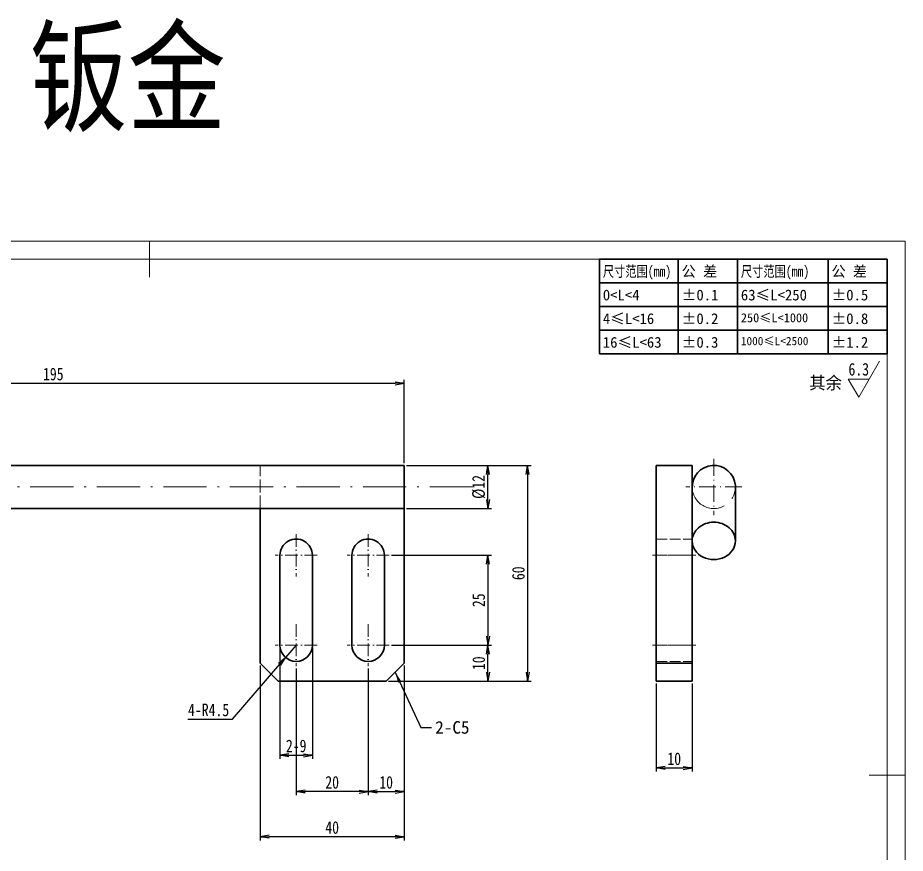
# Model space of a CAD drawing. Header units: millimetres. Extents: x -15766 to 80009, y -9701 to 15159.
# Drawn here: x -8303.1 to -8056.4, y 11260.9 to 11493.2 of the extents above; entities that cross this region are included whole.
import ezdxf
from ezdxf.enums import TextEntityAlignment as Align

# ---------------------------------------------------------------- set-up
doc = ezdxf.new("R2010")
doc.units = ezdxf.units.MM
for name, pattern in [('CENTER-HOKUTO_1', [16, 13, -1, 1, -1]), ('DASHDOT', [18.5, 12, -3, 0.5, -3]), ('DASHED', [15, 12, -3]), ('HIDDEN-HOKUTO_1', [2, 1, -1])]:
    doc.linetypes.add(name, pattern=pattern)
doc.layers.get('DEFPOINTS').update_dxf_attribs({"lineweight": 18})
for name, color, linetype, lineweight in [('AM_7', 2, 'CENTER-HOKUTO_1', 18), ('AM_HID', 1, 'HIDDEN-HOKUTO_1', 18), ('AM_VIS', 7, 'Continuous', 18), ('CDRAFT0', 7, 'Continuous', 18), ('DIM', 253, 'Continuous', 20), ('title_frame', 7, 'Continuous', 18), ('word_dim', 9, 'Continuous', 18), ('尺寸线层', 3, 'Continuous', 18), ('粗实线层', 7, 'Continuous', 35), ('粗实线层_1', 7, 'Continuous', 15)]:
    doc.layers.add(name, color=color, linetype=linetype, lineweight=lineweight)
doc.styles.add('DIM', font='', dxfattribs={"width": 0.8})
doc.styles.get('DIM').set_extended_font_data('NSimSun')
doc.dimstyles.new('1-1', dxfattribs={"dimtxt": 3.5, "dimasz": 3, "dimexe": 1, "dimexo": 0, "dimgap": 1, "dimtad": 1, "dimdsep": 46, "dimtxsty": 'DIM', "dimblk": '_CAXARROW', "dimcen": 0, "dimdle": 6, "dimclrd": 256, "dimclre": 256, "dimclrt": 3, "dimazin": 2, "dimtfac": 0.707107, "dimtmove": 0, "dimatfit": 3, "dimfxl": 0, "dimfrac": 2, "dimtolj": 1, "dimarcsym": 0})
doc.dimstyles.new('1-1$0', dxfattribs={"dimtxt": 3.5, "dimasz": 2.5, "dimexe": 1, "dimexo": 0.625, "dimgap": 0.8, "dimtad": 1, "dimdsep": 46, "dimtxsty": 'DIM', "dimblk": 'OPEN', "dimcen": 0, "dimdle": 5, "dimclrd": 256, "dimclre": 256, "dimclrt": 3, "dimazin": 3, "dimtfac": 0.5, "dimtmove": 0, "dimatfit": 3, "dimldrblk": 'OPEN', "dimfxl": 0, "dimtolj": 1, "dimarcsym": 0})
doc.dimstyles.new('1-1$4', dxfattribs={"dimtxt": 3.5, "dimasz": 2.5, "dimexe": 1, "dimexo": 0.625, "dimgap": 0.8, "dimtad": 1, "dimtih": 1, "dimtoh": 1, "dimzin": 12, "dimdsep": 46, "dimtxsty": 'DIM', "dimblk": 'OPEN', "dimcen": 0, "dimdle": 5, "dimclrd": 256, "dimclre": 256, "dimclrt": 3, "dimazin": 3, "dimtfac": 0.5, "dimtmove": 0, "dimatfit": 3, "dimldrblk": 'OPEN', "dimfxl": 0, "dimtolj": 1, "dimarcsym": 0})

# ---------------------------------------------------------------- blocks, each defined once
blk = doc.blocks.new('*X3')
at = {"layer": 'CDRAFT0'}
for p, q in [((420, 297), (0, 297)), ((420, 0), (420, 297))]:
    blk.add_line(p, q, dxfattribs=at)
at = {"layer": '粗实线层_1'}
for p, q in [((210, 297), (210, 287)), ((415, 292), (25, 292)), ((415, 5), (415, 292)), ((420, 148.5), (410, 148.5))]:
    blk.add_line(p, q, dxfattribs=at)
blk = doc.blocks.new('自由公差_1')
at = {"layer": '粗实线层'}
for p, q in [((-80, 0), (0, 0)), ((-80, 0), (-80, -26.3)), ((-58.08, 0), (-58.08, -26.3)), ((-41.64, 0), (-41.64, -26.3)), ((-16.44, 0), (-16.44, -26.3)), ((0, 0), (0, -26.3)), ((-80, -6.58), (0, -6.58)), ((-80, -13.15), (0, -13.15)), ((-80, -19.73), (0, -19.73)), ((-80, -26.3), (0, -26.3))]:
    blk.add_line(p, q, dxfattribs=at)
at = {"layer": '尺寸线层', "linetype": 'Continuous', "attachment_point": 1, "line_spacing_factor": 0.9}
for s, insert, char_height, width in [('{\\W0.8;尺寸范围(mm)}', (-79.04, -1.92), 3, 22.6032), ('公 差', (-57.12, -1.92), 3, 22.6032), ('{\\W0.8;尺寸范围(mm)}', (-40.68, -1.92), 3, 22.6032), ('公 差', (-15.48, -1.92), 3, 22.6032), ('0<L<4', (-79.04, -8.49), 3, 22.6032), ('%%P0.1', (-57.12, -8.49), 3, 12.7119), ('63≤L<250', (-40.68, -8.49), 3, 22.6032), ('%%P0.5', (-15.48, -8.49), 3, 12.5771), ('%%P0.2', (-57.12, -15.07), 3, 12.4769), ('%%P0.8', (-15.48, -15.07), 3, 13.0759), ('4≤L<16', (-79.04, -15.07), 3, 22.6032), ('250≤L<1000', (-40.68, -15.07), 2.5, 22.6032), ('16≤L<63', (-79.04, -21.64), 3, 22.6032), ('%%P0.3', (-57.12, -21.64), 3, 12.7119), ('1000≤L<2500', (-40.68, -21.64), 2.3, 22.6032), ('%%P1.2', (-15.48, -21.64), 3, 12.8764)]:
    blk.add_mtext(s, dxfattribs=dict(at, insert=insert, char_height=char_height, width=width))
blk = doc.blocks.new('_OPEN')
at = {"color": 0, "linetype": 'ByBlock', "lineweight": -2}
for p, q in [((-1, 0.166667), (0, 0)), ((-1, -0.166667), (0, 0)), ((0, 0), (-1, 0))]:
    blk.add_line(p, q, dxfattribs=at)
blk = doc.blocks.new('*D462')
at = {"layer": 'DEFPOINTS', "color": 0, "transparency": 16777216}
for p in [(-8195.68, 11391.57), (-8195.68, 11368.76), (-8390.68, 11362.76)]:
    blk.add_point(p, dxfattribs=at)
at = {"layer": 'DIM', "linetype": 'Continuous', "lineweight": -2, "transparency": 16777216}
for p, q in [((-8390.68, 11363.38), (-8390.68, 11392.57)), ((-8195.68, 11369.38), (-8195.68, 11392.57)), ((-8388.18, 11391.57), (-8198.18, 11391.57))]:
    blk.add_line(p, q, dxfattribs=at)
at = {"layer": 'DIM', "lineweight": -2, "transparency": 16777216, "xscale": 2.5, "yscale": 2.5, "zscale": 2.5, "rotation": 180}
blk.add_blockref('_OPEN', (-8390.68, 11391.57), dxfattribs=at)
at = {"layer": 'DIM', "lineweight": -2, "transparency": 16777216, "xscale": 2.5, "yscale": 2.5, "zscale": 2.5}
blk.add_blockref('_OPEN', (-8195.68, 11391.57), dxfattribs=at)
at = {"layer": 'DIM', "color": 3, "transparency": 16777216, "insert": (-8293.18, 11394.12), "char_height": 3.5, "attachment_point": 5, "style": 'DIM'}
blk.add_mtext('\\A1;195', dxfattribs=at)
blk = doc.blocks.new('_CAXARROW')
blk.add_hatch(color=0).paths.add_polyline_path([(0, 0), (-1, 0.125), (-1, -0.125)], flags=0)
blk = doc.blocks.new('*D463')
at = {"layer": 'DEFPOINTS', "color": 0, "transparency": 16777216}
for p in [(-8386.51, 11365.16), (-8408.66, 11362.76), (-8176.58, 11362.76), (-8424.31, 11343.34), (-8396.88, 11327.56)]:
    blk.add_point(p, dxfattribs=at)
at = {"layer": 'DIM', "linetype": 'Continuous', "lineweight": -2, "transparency": 16777216}
blk.add_arc((-8390.68, 11362.76), 35.74, 214.8108, 355.1893, dxfattribs=at)
at = {"layer": 'DIM', "lineweight": -2, "transparency": 16777216, "xscale": 3, "yscale": 3, "zscale": 3}
for p, rotation in [((-8354.94, 11362.76), 87.59464701243913), ((-8421.63, 11344.89), 122.4054799763591)]:
    blk.add_blockref('_CAXARROW', p, dxfattribs=dict(at, rotation=rotation))
at = {"layer": 'DIM', "color": 3, "transparency": 16777216, "insert": (-8382.14, 11330.89), "char_height": 3.5, "attachment_point": 5, "rotation": 15.0001, "style": 'DIM'}
blk.add_mtext('\\A1;150°', dxfattribs=at)
blk = doc.blocks.new('*D465')
at = {"layer": 'DEFPOINTS', "color": 0, "transparency": 16777216}
for p in [(-8195.68, 11368.76), (-8200.68, 11308.76), (-8161.37, 11308.76)]:
    blk.add_point(p, dxfattribs=at)
at = {"layer": 'DIM', "linetype": 'Continuous', "lineweight": -2, "transparency": 16777216}
for p, q in [((-8195.05, 11368.76), (-8160.37, 11368.76)), ((-8161.37, 11366.26), (-8161.37, 11311.26)), ((-8200.05, 11308.76), (-8160.37, 11308.76))]:
    blk.add_line(p, q, dxfattribs=at)
at = {"layer": 'DIM', "lineweight": -2, "transparency": 16777216, "xscale": 2.5, "yscale": 2.5, "zscale": 2.5}
for p, rotation in [((-8161.37, 11368.76), 90), ((-8161.37, 11308.76), 270)]:
    blk.add_blockref('_OPEN', p, dxfattribs=dict(at, rotation=rotation))
at = {"layer": 'DIM', "color": 3, "transparency": 16777216, "insert": (-8163.92, 11338.76), "char_height": 3.5, "attachment_point": 5, "rotation": 90, "style": 'DIM'}
blk.add_mtext('\\A1;60', dxfattribs=at)
blk = doc.blocks.new('*D466')
at = {"layer": 'DEFPOINTS', "color": 0, "transparency": 16777216}
for p in [(-8199.83, 11343.76), (-8199.83, 11318.76), (-8172.39, 11318.76)]:
    blk.add_point(p, dxfattribs=at)
at = {"layer": 'DIM', "linetype": 'Continuous', "lineweight": -2, "transparency": 16777216}
for p, q in [((-8199.2, 11343.76), (-8171.39, 11343.76)), ((-8172.39, 11341.26), (-8172.39, 11321.26)), ((-8199.2, 11318.76), (-8171.39, 11318.76))]:
    blk.add_line(p, q, dxfattribs=at)
at = {"layer": 'DIM', "lineweight": -2, "transparency": 16777216, "xscale": 2.5, "yscale": 2.5, "zscale": 2.5}
for p, rotation in [((-8172.39, 11343.76), 90), ((-8172.39, 11318.76), 270)]:
    blk.add_blockref('_OPEN', p, dxfattribs=dict(at, rotation=rotation))
at = {"layer": 'DIM', "color": 3, "transparency": 16777216, "insert": (-8174.94, 11331.26), "char_height": 3.5, "attachment_point": 5, "rotation": 90, "style": 'DIM'}
blk.add_mtext('\\A1;25', dxfattribs=at)
blk = doc.blocks.new('*D467')
at = {"layer": 'DEFPOINTS', "color": 0, "transparency": 16777216}
for p in [(-8235.68, 11313.76), (-8195.68, 11313.76), (-8235.68, 11265.52)]:
    blk.add_point(p, dxfattribs=at)
at = {"layer": 'DIM', "linetype": 'Continuous', "lineweight": -2, "transparency": 16777216}
for p, q in [((-8235.68, 11313.13), (-8235.68, 11264.52)), ((-8195.68, 11313.13), (-8195.68, 11264.52)), ((-8198.18, 11265.52), (-8233.18, 11265.52))]:
    blk.add_line(p, q, dxfattribs=at)
at = {"layer": 'DIM', "lineweight": -2, "transparency": 16777216, "xscale": 2.5, "yscale": 2.5, "zscale": 2.5, "rotation": 180}
blk.add_blockref('_OPEN', (-8235.68, 11265.52), dxfattribs=at)
at = {"layer": 'DIM', "lineweight": -2, "transparency": 16777216, "xscale": 2.5, "yscale": 2.5, "zscale": 2.5}
blk.add_blockref('_OPEN', (-8195.68, 11265.52), dxfattribs=at)
at = {"layer": 'DIM', "color": 3, "transparency": 16777216, "insert": (-8215.68, 11268.07), "char_height": 3.5, "attachment_point": 5, "style": 'DIM'}
blk.add_mtext('\\A1;40', dxfattribs=at)
blk = doc.blocks.new('*D468')
at = {"layer": 'DEFPOINTS', "color": 0, "transparency": 16777216}
for p in [(-8195.68, 11313.76), (-8205.68, 11312.91), (-8195.68, 11278.07)]:
    blk.add_point(p, dxfattribs=at)
at = {"layer": 'DIM', "linetype": 'Continuous', "lineweight": -2, "transparency": 16777216}
for p, q in [((-8205.68, 11312.28), (-8205.68, 11277.07)), ((-8195.68, 11313.13), (-8195.68, 11277.07)), ((-8203.18, 11278.07), (-8198.18, 11278.07))]:
    blk.add_line(p, q, dxfattribs=at)
at = {"layer": 'DIM', "lineweight": -2, "transparency": 16777216, "xscale": 2.5, "yscale": 2.5, "zscale": 2.5, "rotation": 180}
blk.add_blockref('_OPEN', (-8205.68, 11278.07), dxfattribs=at)
at = {"layer": 'DIM', "lineweight": -2, "transparency": 16777216, "xscale": 2.5, "yscale": 2.5, "zscale": 2.5}
blk.add_blockref('_OPEN', (-8195.68, 11278.07), dxfattribs=at)
at = {"layer": 'DIM', "color": 3, "transparency": 16777216, "insert": (-8200.68, 11280.62), "char_height": 3.5, "attachment_point": 5, "style": 'DIM'}
blk.add_mtext('\\A1;10', dxfattribs=at)
blk = doc.blocks.new('*D469')
at = {"layer": 'DEFPOINTS', "color": 0, "transparency": 16777216}
for p in [(-8225.68, 11312.91), (-8205.68, 11312.91), (-8225.68, 11278.07)]:
    blk.add_point(p, dxfattribs=at)
at = {"layer": 'DIM', "linetype": 'Continuous', "lineweight": -2, "transparency": 16777216}
for p, q in [((-8225.68, 11312.28), (-8225.68, 11277.07)), ((-8205.68, 11312.28), (-8205.68, 11277.07)), ((-8208.18, 11278.07), (-8223.18, 11278.07))]:
    blk.add_line(p, q, dxfattribs=at)
at = {"layer": 'DIM', "lineweight": -2, "transparency": 16777216, "xscale": 2.5, "yscale": 2.5, "zscale": 2.5, "rotation": 180}
blk.add_blockref('_OPEN', (-8225.68, 11278.07), dxfattribs=at)
at = {"layer": 'DIM', "lineweight": -2, "transparency": 16777216, "xscale": 2.5, "yscale": 2.5, "zscale": 2.5}
blk.add_blockref('_OPEN', (-8205.68, 11278.07), dxfattribs=at)
at = {"layer": 'DIM', "color": 3, "transparency": 16777216, "insert": (-8215.68, 11280.62), "char_height": 3.5, "attachment_point": 5, "style": 'DIM'}
blk.add_mtext('\\A1;20', dxfattribs=at)
blk = doc.blocks.new('*D470')
at = {"layer": 'DEFPOINTS', "color": 0, "transparency": 16777216}
for p in [(-8225.68, 11318.76), (-8228.62, 11315.35)]:
    blk.add_point(p, dxfattribs=at)
at = {"layer": 'DIM', "linetype": 'Continuous', "lineweight": -2, "transparency": 16777216}
for p, q in [((-8225.68, 11318.76), (-8228.62, 11315.35)), ((-8243.4, 11298.21), (-8230.25, 11313.46)), ((-8255.79, 11298.21), (-8243.4, 11298.21))]:
    blk.add_line(p, q, dxfattribs=at)
at = {"layer": 'DIM', "lineweight": -2, "transparency": 16777216, "xscale": 2.5, "yscale": 2.5, "zscale": 2.5, "rotation": 49.2223720247407}
blk.add_blockref('_OPEN', (-8228.62, 11315.35), dxfattribs=at)
at = {"layer": 'DIM', "color": 3, "transparency": 16777216, "insert": (-8250.01, 11300.76), "char_height": 3.5, "attachment_point": 5, "style": 'DIM'}
blk.add_mtext('\\A1;4-R4.5', dxfattribs=at)
blk = doc.blocks.new('*D471')
at = {"layer": 'DEFPOINTS', "color": 0, "transparency": 16777216}
for p in [(-8230.18, 11318.76), (-8221.18, 11318.76), (-8221.18, 11288.19)]:
    blk.add_point(p, dxfattribs=at)
at = {"layer": 'DIM', "linetype": 'Continuous', "lineweight": -2, "transparency": 16777216}
for p, q in [((-8230.18, 11318.13), (-8230.18, 11287.19)), ((-8221.18, 11318.13), (-8221.18, 11287.19)), ((-8227.68, 11288.19), (-8223.68, 11288.19))]:
    blk.add_line(p, q, dxfattribs=at)
at = {"layer": 'DIM', "lineweight": -2, "transparency": 16777216, "xscale": 2.5, "yscale": 2.5, "zscale": 2.5, "rotation": 180}
blk.add_blockref('_OPEN', (-8230.18, 11288.19), dxfattribs=at)
at = {"layer": 'DIM', "lineweight": -2, "transparency": 16777216, "xscale": 2.5, "yscale": 2.5, "zscale": 2.5}
blk.add_blockref('_OPEN', (-8221.18, 11288.19), dxfattribs=at)
at = {"layer": 'DIM', "color": 3, "transparency": 16777216, "insert": (-8225.68, 11290.74), "char_height": 3.5, "attachment_point": 5, "style": 'DIM'}
blk.add_mtext('\\A1;2-9', dxfattribs=at)
blk = doc.blocks.new('*D472')
at = {"layer": 'DEFPOINTS', "color": 0, "transparency": 16777216}
for p in [(-8125.62, 11308.76), (-8115.62, 11308.76), (-8115.62, 11284.63)]:
    blk.add_point(p, dxfattribs=at)
at = {"layer": 'DIM', "linetype": 'Continuous', "lineweight": -2, "transparency": 16777216}
for p, q in [((-8125.62, 11308.13), (-8125.62, 11283.63)), ((-8115.62, 11308.13), (-8115.62, 11283.63)), ((-8123.12, 11284.63), (-8118.12, 11284.63))]:
    blk.add_line(p, q, dxfattribs=at)
at = {"layer": 'DIM', "lineweight": -2, "transparency": 16777216, "xscale": 2.5, "yscale": 2.5, "zscale": 2.5, "rotation": 180}
blk.add_blockref('_OPEN', (-8125.62, 11284.63), dxfattribs=at)
at = {"layer": 'DIM', "lineweight": -2, "transparency": 16777216, "xscale": 2.5, "yscale": 2.5, "zscale": 2.5}
blk.add_blockref('_OPEN', (-8115.62, 11284.63), dxfattribs=at)
at = {"layer": 'DIM', "color": 3, "transparency": 16777216, "insert": (-8120.62, 11287.18), "char_height": 3.5, "attachment_point": 5, "style": 'DIM'}
blk.add_mtext('\\A1;10', dxfattribs=at)
blk = doc.blocks.new('*D444')
at = {"layer": 'DEFPOINTS', "color": 0, "transparency": 16777216}
for p in [(-8199.83, 11318.76), (-8172.39, 11318.76), (-8200.68, 11308.76)]:
    blk.add_point(p, dxfattribs=at)
at = {"layer": 'DIM', "linetype": 'Continuous', "lineweight": -2, "transparency": 16777216}
for p, q in [((-8199.2, 11318.76), (-8171.39, 11318.76)), ((-8172.39, 11311.26), (-8172.39, 11316.26)), ((-8200.05, 11308.76), (-8171.39, 11308.76))]:
    blk.add_line(p, q, dxfattribs=at)
at = {"layer": 'DIM', "lineweight": -2, "transparency": 16777216, "xscale": 2.5, "yscale": 2.5, "zscale": 2.5}
for p, rotation in [((-8172.39, 11318.76), 90), ((-8172.39, 11308.76), 270)]:
    blk.add_blockref('_OPEN', p, dxfattribs=dict(at, rotation=rotation))
at = {"layer": 'DIM', "color": 3, "transparency": 16777216, "insert": (-8174.94, 11313.76), "char_height": 3.5, "attachment_point": 5, "rotation": 90, "style": 'DIM'}
blk.add_mtext('\\A1;10', dxfattribs=at)
blk = doc.blocks.new('*D445')
at = {"layer": 'DEFPOINTS', "color": 0, "transparency": 16777216}
for p in [(-8195.68, 11368.76), (-8172.39, 11368.76), (-8195.68, 11356.76)]:
    blk.add_point(p, dxfattribs=at)
at = {"layer": 'DIM', "linetype": 'Continuous', "lineweight": -2, "transparency": 16777216}
for p, q in [((-8195.05, 11368.76), (-8171.39, 11368.76)), ((-8172.39, 11359.26), (-8172.39, 11366.26)), ((-8195.05, 11356.76), (-8171.39, 11356.76))]:
    blk.add_line(p, q, dxfattribs=at)
at = {"layer": 'DIM', "lineweight": -2, "transparency": 16777216, "xscale": 2.5, "yscale": 2.5, "zscale": 2.5}
for p, rotation in [((-8172.39, 11368.76), 90), ((-8172.39, 11356.76), 270)]:
    blk.add_blockref('_OPEN', p, dxfattribs=dict(at, rotation=rotation))
at = {"layer": 'DIM', "color": 3, "transparency": 16777216, "insert": (-8174.94, 11362.76), "char_height": 3.5, "attachment_point": 5, "rotation": 90, "style": 'DIM'}
blk.add_mtext('\\A1;%%c12', dxfattribs=at)

msp = doc.modelspace()

# ---------------------------------------------------------------- linework, layer by layer
at = {"layer": 'AM_7', "linetype": 'DASHDOT', "lineweight": 13, "ltscale": 0.389999}
msp.add_line((-8109.62271, 11370.55711), (-8109.62271, 11354.95713), dxfattribs=at)
at = {"layer": 'AM_7', "linetype": 'DASHDOT', "lineweight": 13}
msp.add_line((-8176.57974, 11362.75706), (-8408.66021, 11362.75712), dxfattribs=at)
at = {"layer": 'AM_7', "linetype": 'DASHDOT', "lineweight": 13, "ltscale": 0.38999}
msp.add_line((-8101.8229, 11362.75712), (-8117.42251, 11362.75712), dxfattribs=at)
at = {"layer": 'AM_7', "linetype": 'DASHDOT', "lineweight": 13, "ltscale": 0.292499}
for p, q in [((-8225.67739, 11349.60704), (-8225.67739, 11337.90708)), ((-8205.67739, 11349.60704), (-8205.67739, 11337.90708))]:
    msp.add_line(p, q, dxfattribs=at)
at = {"layer": 'AM_7', "linetype": 'DASHDOT', "lineweight": 13, "ltscale": 0.29248}
for p, q in [((-8219.82779, 11343.75706), (-8231.527, 11343.75706)), ((-8199.82779, 11343.75706), (-8211.527, 11343.75706)), ((-8219.82779, 11318.75706), (-8231.527, 11318.75706)), ((-8199.82779, 11318.75706), (-8211.527, 11318.75706))]:
    msp.add_line(p, q, dxfattribs=at)
at = {"layer": 'AM_7', "linetype": 'DASHDOT', "lineweight": 13, "ltscale": 0.3}
for p, q in [((-8126.62271, 11343.75706), (-8114.62271, 11343.75706)), ((-8126.62271, 11318.75706), (-8114.62271, 11318.75706))]:
    msp.add_line(p, q, dxfattribs=at)
at = {"layer": 'AM_7', "linetype": 'DASHDOT', "lineweight": 13, "ltscale": 0.2925}
for p, q in [((-8225.67739, 11324.60704), (-8225.67739, 11312.90705)), ((-8205.67739, 11324.60704), (-8205.67739, 11312.90705))]:
    msp.add_line(p, q, dxfattribs=at)
at = {"layer": 'AM_HID', "linetype": 'DASHED', "lineweight": 13, "ltscale": 0.3}
msp.add_line((-8235.67739, 11356.75706), (-8235.67739, 11368.75706), dxfattribs=at)
at = {"layer": 'AM_HID', "linetype": 'DASHED', "lineweight": 13, "ltscale": 0.001682}
msp.add_line((-8115.62271, 11362.72355), (-8115.62271, 11362.79081), dxfattribs=at)
at = {"layer": 'AM_HID', "linetype": 'DASHED', "lineweight": 13, "ltscale": 0.374599}
msp.add_line((-8115.62271, 11347.72648), (-8115.62271, 11362.71043), dxfattribs=at)
at = {"layer": 'AM_HID', "linetype": 'DASHED', "lineweight": 13, "ltscale": 0.25}
for p, q in [((-8125.62271, 11348.25706), (-8115.62271, 11348.25706)), ((-8125.62271, 11348.25706), (-8115.62271, 11348.25706)), ((-8115.62271, 11343.75706), (-8125.62271, 11343.75706)), ((-8125.62271, 11343.75706), (-8115.62271, 11343.75706)), ((-8125.62271, 11343.75706), (-8115.62271, 11343.75706)), ((-8125.62271, 11343.75706), (-8115.62271, 11343.75706)), ((-8115.62271, 11318.75706), (-8125.62271, 11318.75706)), ((-8125.62271, 11318.75706), (-8115.62271, 11318.75706)), ((-8125.62271, 11318.75706), (-8115.62271, 11318.75706)), ((-8125.62271, 11318.75706), (-8115.62271, 11318.75706)), ((-8125.62271, 11314.25706), (-8115.62271, 11314.25706)), ((-8125.62271, 11314.25706), (-8115.62271, 11314.25706)), ((-8115.62271, 11313.75706), (-8125.62271, 11313.75706))]:
    msp.add_line(p, q, dxfattribs=at)
at = {"layer": 'AM_HID', "linetype": 'DASHED', "lineweight": 13}
for centre, radius, start, end in [((-8109.59243, 11362.75981), 6.03037, 179.933356, 183.9190209), ((-8109.62271, 11362.75712), 6, 183.9130377, 3.9130436)]:
    msp.add_arc(centre, radius, start, end, dxfattribs=at)
at = {"layer": 'AM_VIS', "lineweight": 35}
for p, q in [((-8195.67739, 11368.75706), (-8386.65786, 11368.75712)), ((-8195.67739, 11368.75706), (-8235.67739, 11368.75706)), ((-8195.67739, 11368.75706), (-8195.67739, 11313.75706)), ((-8125.62271, 11313.75706), (-8125.62271, 11368.75706)), ((-8195.67739, 11356.75706), (-8386.65786, 11356.75712)), ((-8235.67739, 11313.75706), (-8235.67739, 11356.75706)), ((-8115.62271, 11313.75706), (-8115.62271, 11347.72648)), ((-8230.17739, 11318.75706), (-8230.17739, 11343.75706)), ((-8221.17739, 11343.75706), (-8221.17739, 11318.75706)), ((-8210.17739, 11318.75706), (-8210.17739, 11343.75706)), ((-8201.17739, 11343.75706), (-8201.17739, 11318.75706)), ((-8230.67739, 11308.75706), (-8200.67739, 11308.75706))]:
    msp.add_line(p, q, dxfattribs=at)
at = {"layer": 'AM_VIS', "lineweight": 35, "ltscale": 0.3}
msp.add_line((-8195.67739, 11356.75706), (-8195.67739, 11368.75706), dxfattribs=at)
at = {"layer": 'AM_VIS', "lineweight": 35, "ltscale": 0.25}
for p, q in [((-8115.62271, 11368.75706), (-8125.62271, 11368.75706)), ((-8115.62271, 11313.75706), (-8125.62271, 11313.75706)), ((-8115.62271, 11308.75706), (-8125.62271, 11308.75706))]:
    msp.add_line(p, q, dxfattribs=at)
at = {"layer": 'AM_VIS', "lineweight": 35, "ltscale": 0.149156}
msp.add_line((-8115.62271, 11362.79081), (-8115.62271, 11368.75706), dxfattribs=at)
at = {"layer": 'AM_VIS', "lineweight": 35, "ltscale": 0.050484}
msp.add_line((-8115.62271, 11362.76683), (-8115.62271, 11360.74748), dxfattribs=at)
at = {"layer": 'AM_VIS', "lineweight": 35, "ltscale": 0.000328064}
msp.add_line((-8115.62271, 11362.71043), (-8115.62271, 11362.72355), dxfattribs=at)
at = {"layer": 'AM_VIS', "lineweight": 35, "ltscale": 0.324759}
for p, q in [((-8115.62271, 11360.74748), (-8115.62271, 11347.75712)), ((-8103.62271, 11360.74748), (-8103.62271, 11347.75712))]:
    msp.add_line(p, q, dxfattribs=at)
at = {"layer": 'AM_VIS', "lineweight": 35, "ltscale": 0.176777}
for p, q in [((-8230.67739, 11308.75706), (-8235.67739, 11313.75706)), ((-8200.67739, 11308.75706), (-8195.67739, 11313.75706))]:
    msp.add_line(p, q, dxfattribs=at)
at = {"layer": 'AM_VIS', "lineweight": 35, "ltscale": 0.125}
for p, q in [((-8125.62271, 11308.75706), (-8125.62271, 11313.75706)), ((-8115.62271, 11308.75706), (-8115.62271, 11313.75706))]:
    msp.add_line(p, q, dxfattribs=at)
at = {"layer": 'AM_VIS', "lineweight": 35}
msp.add_lwpolyline([(-8103.63638, 11363.16654), (-8103.62271, 11362.18052), (-8103.62271, 11360.74748)], dxfattribs=at)
for centre, radius, start, end in [((-8109.62271, 11362.75712), 6, 3.9130436, 183.9130377), ((-8225.67739, 11343.75706), 4.5, 0, 180.000005), ((-8205.67739, 11343.75706), 4.5, 0, 180.000005), ((-8225.67739, 11318.75706), 4.5, 180.000005, 0), ((-8205.67739, 11318.75706), 4.5, 180.000005, 0)]:
    msp.add_arc(centre, radius, start, end, dxfattribs=at)
for start_param, end_param in [(1.5707961, 3.141592427), (6.28318508, 7.853981407), (3.141592427, 6.283185081)]:
    msp.add_ellipse((-8109.62271, 11347.75712), major_axis=(6, 0), ratio=0.866025559, start_param=start_param, end_param=end_param, dxfattribs=at)
at = {"layer": 'DIM'}
for p, q in [((-8069.36315, 11387.67681), (-8063.58965, 11397.67681)), ((-8066.4764, 11392.67681), (-8072.2499, 11392.67681)), ((-8072.2499, 11392.67681), (-8069.36315, 11387.67681))]:
    msp.add_line(p, q, dxfattribs=at)

# ---------------------------------------------------------------- block references
at = {"layer": 'title_frame'}
for name, p in [('*X3', (-8476.41827, 11134.10436)), ('自由公差_1', (-8061.41827, 11426.10436))]:
    msp.add_blockref(name, p, dxfattribs=at)

# ---------------------------------------------------------------- texts
at = {"layer": 'DIM', "insert": (-8299.78202, 11489.23279), "char_height": 25, "width": 104.980501, "attachment_point": 1, "style": 'DIM'}
msp.add_mtext('{\\C3;钣金}', dxfattribs=at)
at = {"layer": 'DIM', "color": 3, "insert": (-8187.03834, 11297.66634), "char_height": 3.5, "attachment_point": 1}
msp.add_mtext('\\A1;2-C5', dxfattribs=at)
at = {"layer": 'DIM', "color": 2, "style": 'DIM', "width": 0.8}
msp.add_attdef('6.3', text='0.0', height=3.5, dxfattribs=at).set_placement((-8066.4764, 11392.67681), align=Align.BOTTOM_RIGHT)
at = {"layer": 'word_dim', "linetype": 'Continuous', "insert": (-8083.10311, 11393.44267), "char_height": 3.5, "width": 10.860604, "attachment_point": 1}
msp.add_mtext('{\\C3;其余}', dxfattribs=at)

# ---------------------------------------------------------------- dimensions: what is measured, and where the dimension line sits
at = {"layer": 'DIM'}
for base, p1, p2, picture, middle in [((-8195.67739, 11391.57122), (-8390.67766, 11362.75712), (-8195.67739, 11368.75706), '*D462', (-8293.17753, 11394.12122)), ((-8235.67739, 11265.52077), (-8195.67739, 11313.75706), (-8235.67739, 11313.75706), '*D467', (-8215.67739, 11268.07077)), ((-8195.67739, 11278.07046), (-8205.67739, 11312.90705), (-8195.67739, 11313.75706), '*D468', (-8200.67739, 11280.62046)), ((-8225.67739, 11278.07046), (-8205.67739, 11312.90705), (-8225.67739, 11312.90705), '*D469', (-8215.67739, 11280.62046)), ((-8115.62271, 11284.63209), (-8125.62271, 11308.75706), (-8115.62271, 11308.75706), '*D472', (-8120.62271, 11287.18209))]:
    dim = msp.add_linear_dim(base=base, p1=p1, p2=p2, dimstyle='1-1$0', dxfattribs=at)
    dim.commit()
    dim.dimension.update_dxf_attribs({"geometry": picture, "text_midpoint": middle})
for base, p1, p2, picture, middle in [((-8161.3731, 11308.75706), (-8195.67739, 11368.75706), (-8200.67739, 11308.75706), '*D465', (-8163.9231, 11338.75706)), ((-8172.38543, 11318.75706), (-8199.82779, 11343.75706), (-8199.82779, 11318.75706), '*D466', (-8174.93543, 11331.25706)), ((-8172.38543, 11318.75706), (-8200.67739, 11308.75706), (-8199.82779, 11318.75706), '*D444', (-8174.93543, 11313.75706))]:
    dim = msp.add_linear_dim(base=base, p1=p1, p2=p2, angle=90, dimstyle='1-1$0', dxfattribs=at)
    dim.commit()
    dim.dimension.update_dxf_attribs({"geometry": picture, "text_midpoint": middle})
dim = msp.add_linear_dim(base=(-8172.38543, 11368.75706), p1=(-8195.6774, 11356.75706), p2=(-8195.6774, 11368.75706), angle=90, dimstyle='1-1$0', override={"dimpost": '%%c<>'}, dxfattribs=at)
dim.commit()
dim.dimension.update_dxf_attribs({"geometry": '*D445', "text_midpoint": (-8174.93543, 11362.75706)})
dim = msp.add_angular_dim_2l(base=(-8396.88395, 11327.5592), line1=((-8386.50845, 11365.16423), (-8424.30825, 11343.34037)), line2=((-8176.57974, 11362.75706), (-8408.66021, 11362.75712)), dimstyle='1-1', dxfattribs=at)
dim.commit()
dim.dimension.update_dxf_attribs({"geometry": '*D463', "text_midpoint": (-8382.13895, 11330.89037)})
dim = msp.add_radius_dim(center=(-8225.67739, 11318.75706), mpoint=(-8228.61646, 11315.34943), text='4-<>', dimstyle='1-1$4', dxfattribs=at)
dim.commit()
dim.dimension.update_dxf_attribs({"geometry": '*D470', "text_midpoint": (-8250.00682, 11298.21405), "dimtype": 164})
dim = msp.add_linear_dim(base=(-8221.17739, 11288.18964), p1=(-8230.17739, 11318.75706), p2=(-8221.17739, 11318.75706), text='2-<>', dimstyle='1-1$0', dxfattribs=at)
dim.commit()
dim.dimension.update_dxf_attribs({"geometry": '*D471', "text_midpoint": (-8225.67739, 11290.73964)})

# ---------------------------------------------------------------- leaders
at = {"layer": 'DIM', "annotation_type": 0, "has_hookline": 1, "hookline_direction": 0, "text_width": 12.83333}
msp.add_leader([(-8198.17739, 11311.25706), (-8191.03834, 11295.91634), (-8188.03834, 11295.91634)], dimstyle='1-1', override={"dimgap": 1, "dimtad": 0}, dxfattribs=at)

doc.saveas('drawing.dxf')
